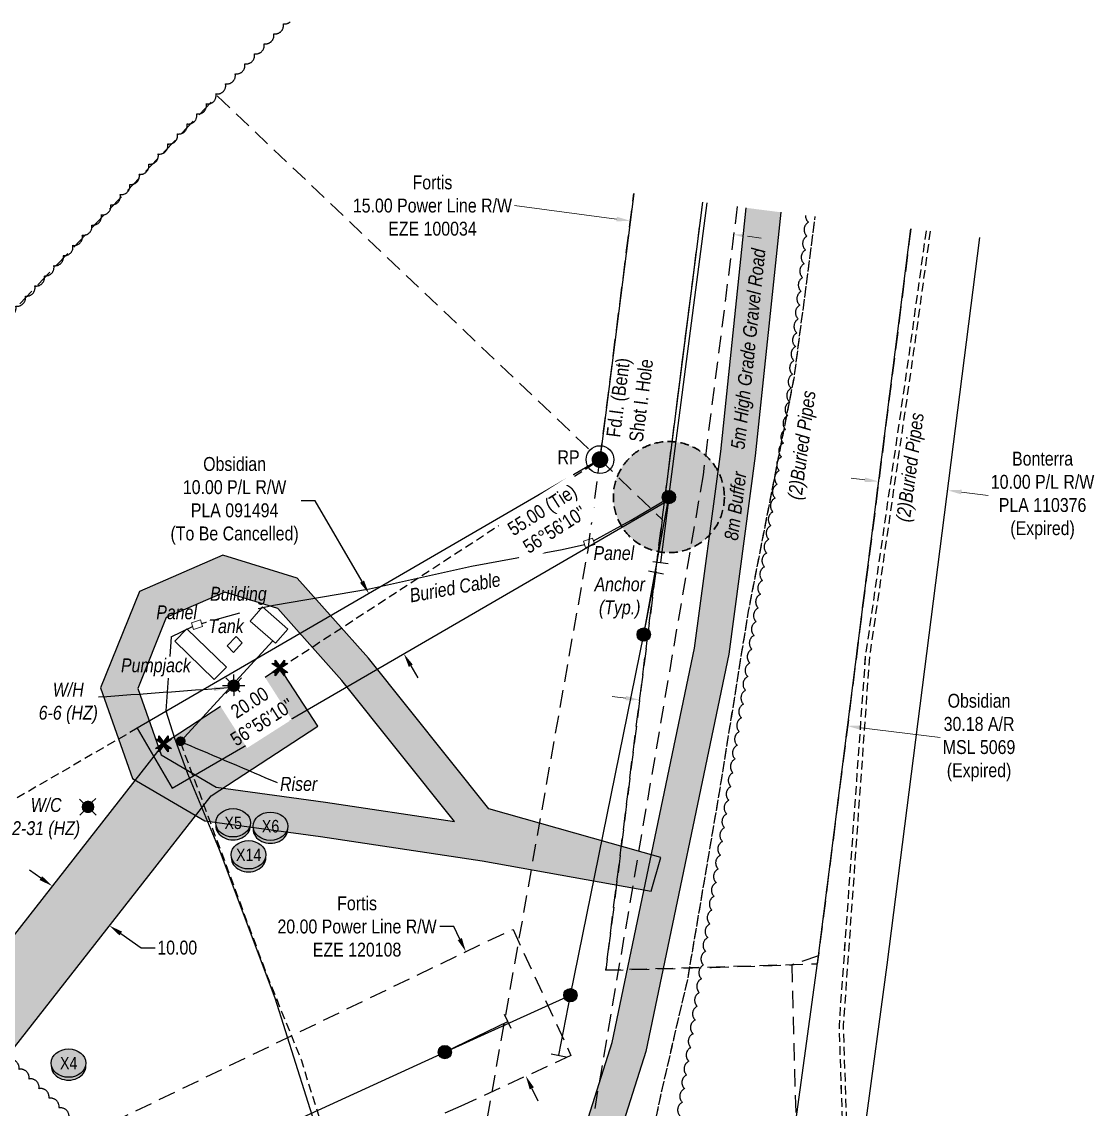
# Model space of a CAD drawing. Extents: x 623750 to 628258, y 5836052 to 5839376.
# Drawn here: x 627486 to 628258, y 5837744 to 5838527 of the extents above; entities that cross this region are included whole.
import ezdxf
from ezdxf.enums import TextEntityAlignment as Align

# ---------------------------------------------------------------- set-up
doc = ezdxf.new("R2010")
doc.units = 0
doc.header["$LTSCALE"] = 5
doc.header["$PDSIZE"] = 0.5
for name, pattern in [('0', [1, 1, 0]), ('DASHED4', [1.875, 1.25, -0.625]), ('foc-ACCESSROAD', [3.75, 2.5, -1.25]), ('foc-FLOWLINE', [3.75, 2.5, -1.25]), ('foc-TIELINE', [1.875, 1.25, -0.625]), ('foc-TRAV', [1.875, 1.25, -0.625]), ('POWERLINE5', [7.8, 2.4, -0.6, 0.6, -0.6, 0.6, -0.6, 2.4]), ('UG_PIPE', [1.875, 1.25, -0.625])]:
    doc.linetypes.add(name, pattern=pattern)
doc.layers.get('Defpoints').update_dxf_attribs({"color": 9})
for name, color, linetype in [('35', 37, 'Continuous'), ('AS-CABLE', 224, 'foc-CABLE'), ('AS-PIPE-AG', 44, 'Continuous'), ('AS-PIPE-UG', 44, 'UG_PIPE'), ('AS-POWER', 104, 'foc-POWER'), ('AS-POWER-EXISTING', 72, 'POWERLINE5'), ('AS-POWER-T', 104, 'Continuous'), ('AS-ROADS', 254, 'Continuous'), ('AS-SYMBOL', 7, 'Continuous'), ('C-AR', 13, 'foc-ACCESSROAD'), ('C-RW', 13, 'Continuous'), ('C-WS', 13, 'foc-ACCESSROAD'), ('C-WS-S', 13, 'Continuous'), ('F-EZE', 190, 'foc-FLOWLINE'), ('F-RW', 190, 'Continuous'), ('L-BD', 7, 'Continuous'), ('L-MON', 1, 'Continuous'), ('L-TIE', 7, 'foc-TIELINE'), ('L-TIE-T', 7, 'Continuous'), ('P-CROSSINGS', 250, 'Continuous'), ('P-PROPOSED', 10, 'Continuous'), ('P-PROPOSED-H', 21, 'Continuous'), ('P-TRAV', 4, 'foc-TRAV'), ('P-TXT', 4, 'Continuous'), ('T-BUSH', 110, '0')]:
    doc.layers.add(name, color=color, linetype=linetype)
for name, color, linetype, lineweight in [('C-AR-T', 13, 'Continuous', 9), ('F-EZE-T', 190, 'Continuous', 9), ('F-RW-T', 190, 'Continuous', 9), ('T-TEXT', 48, 'Continuous', 18)]:
    doc.layers.add(name, color=color, linetype=linetype, lineweight=lineweight)
doc.layers.add('P-BRUSHING', color=7, linetype='0', true_color=0x007000)
doc.layers.add('P-BRUSHING-H', color=7, linetype='0', true_color=0xdbffdb)
doc.styles.add('80', font='ARIALN.TTF', dxfattribs={"height": 10})
doc.styles.add('80CG', font='ARIALN.TTF', dxfattribs={"height": 10})
doc.styles.add('80L', font='ARIALN.TTF', dxfattribs={"height": 10})
doc.styles.add('Crossing', font='ARIALN.TTF', dxfattribs={"height": 10})
doc.styles.add('foc-LtypeFont', font='ARIALN.TTF', dxfattribs={"height": 7.35})
doc.linetypes.add('foc-CABLE', pattern='A,2,-1,["C",foc-LtypeFont,S=0.2,R=0,X=-0.625,Y=-0.75],-1.24,8', length=12.24)
doc.linetypes.add('foc-POWER', pattern='A,6,-1,["P",foc-LtypeFont,S=0.2,R=0,X=-0.625,Y=-0.75],-1.24,4', length=12.24)
doc.dimstyles.new('Compass 5 000', dxfattribs={"dimscale": 5, "dimtxt": 9, "dimasz": 2, "dimexe": 0.2, "dimexo": 0.0625, "dimgap": 0.5, "dimtad": 0, "dimtih": 1, "dimtoh": 1, "dimzin": 0, "dimdsep": 46, "dimtxsty": '80CG', "dimcen": 0.1, "dimse1": 1, "dimse2": 1, "dimclrd": 256, "dimclrt": 256, "dimaunit": 1, "dimadec": 4, "dimazin": 0, "dimtfac": 0.06, "dimtofl": 0, "dimtmove": 0, "dimatfit": 1, "dimfxl": 0.2, "dimtolj": 1, "dimtzin": 0, "dimlwd": -1, "dimarcsym": 0})

# ---------------------------------------------------------------- blocks, each defined once
blk = doc.blocks.new('POWERPOLE')
h = blk.add_hatch(color=255)
edge = h.paths.add_edge_path()
edge.add_arc((0, 0), 0.96, 0, 360)
at = {"linetype": 'Continuous'}
for p, q in [((0.68, -0.68), (-0.68, 0.68)), ((-0.68, -0.68), (0.68, 0.68))]:
    blk.add_line(p, q, dxfattribs=at)
blk.add_circle((0, 0), 0.96, dxfattribs=at)
blk = doc.blocks.new('RISER')
h = blk.add_hatch(color=255)
h.dxf.hatch_style = 1
edge = h.paths.add_edge_path()
edge.add_arc((0, 0), 0.7, 0, 360)
blk.add_hatch(color=48).paths.add_polyline_path([(0.58, -0.15), (-0.58, -0.15, 0.774597)])
at = {"color": 48}
blk.add_line((-0.58, -0.15), (0.58, -0.15), dxfattribs=at)
blk.add_circle((0, 0), 0.6, dxfattribs=at)
blk = doc.blocks.new('GAS')
h = blk.add_hatch(color=255)
h.dxf.hatch_style = 1
edge = h.paths.add_edge_path()
edge.add_arc((0, 0), 0.9, 0, 360)
for p, q in [((0, 0.81), (0, 1.62)), ((-0.81, 0), (-1.62, 0)), ((-0.57, 0.57), (-1.14, 1.14)), ((0.57, 0.57), (1.14, 1.14)), ((1.62, 0), (0.81, 0)), ((-0.57, -0.57), (-1.14, -1.14)), ((0, -0.81), (0, -1.62)), ((1.14, -1.14), (0.57, -0.57))]:
    blk.add_line(p, q)
blk.add_circle((0, 0), 0.8)
blk = doc.blocks.new('*U444')
at = {"color": 72}
blk.add_line((-1.09, 0.14), (1.09, -0.14), dxfattribs=at)
at = {"layer": 'AS-SYMBOL', "color": 72, "flags": 128}
blk.add_lwpolyline([(1.2, 9.4), (0, 0)], dxfattribs=at)
blk = doc.blocks.new('*U443')
at = {"color": 72}
blk.add_line((1.08, -0.21), (-1.08, 0.21), dxfattribs=at)
at = {"layer": 'AS-SYMBOL', "color": 72, "flags": 128}
blk.add_lwpolyline([(-1.75, -8.89), (0, 0)], dxfattribs=at)
blk = doc.blocks.new('*U442')
at = {"color": 72}
blk.add_line((-1.08, 0.21), (1.08, -0.21), dxfattribs=at)
at = {"layer": 'AS-SYMBOL', "color": 72, "flags": 128}
blk.add_lwpolyline([(1.7, 8.64), (0, 0)], dxfattribs=at)
blk = doc.blocks.new('*U441')
at = {"color": 72}
blk.add_line((0.48, -0.99), (-0.48, 0.99), dxfattribs=at)
at = {"layer": 'AS-SYMBOL', "color": 72, "flags": 128}
blk.add_lwpolyline([(-9.03, -4.37), (0, 0)], dxfattribs=at)
blk = doc.blocks.new('fdia')
at = {"color": 255, "const_width": 1}
blk.add_lwpolyline([(-0.5, 0, 1), (0.5, 0, 1)], format="xyb", close=True, dxfattribs=at)
blk = doc.blocks.new('Fdiaa')
blk.add_blockref('fdia', (0, 0))
blk = doc.blocks.new('fdib')
at = {"color": 1, "const_width": 1.6}
blk.add_lwpolyline([(-0.4, 0, 1), (0.4, 0, 1)], format="xyb", close=True, dxfattribs=at)
at = {"color": 1}
blk.add_circle((0, 0), 0.8, dxfattribs=at)
blk = doc.blocks.new('Fdibb')
blk.add_blockref('fdib', (0, 0))
blk = doc.blocks.new('fdicc')
for name in ['Fdibb', 'Fdiaa']:
    blk.add_blockref(name, (0, 0))
blk = doc.blocks.new('FDI')
blk.add_blockref('fdicc', (0, 0))
blk = doc.blocks.new('TEMP')
h = blk.add_hatch(color=255)
h.dxf.hatch_style = 1
h.paths.add_polyline_path([(0, 0.25), (-0.67, 1.15), (-0.67, 0.67), (-1.15, 0.67), (-0.25, 0), (-1.15, -0.67), (-0.67, -0.67), (-0.67, -1.15), (0, -0.25), (0.67, -1.15), (0.67, -0.67), (1.15, -0.67), (0.25, 0), (1.15, 0.67), (0.67, 0.67), (0.67, 1.15)])
h.paths.add_polyline_path([(0.57, 0.85), (0.57, 0.57), (0.85, 0.57), (0.08, 0), (0.85, -0.57), (0.57, -0.57), (0.57, -0.85), (0, -0.08), (-0.57, -0.85), (-0.57, -0.57), (-0.85, -0.57), (-0.08, 0), (-0.85, 0.57), (-0.57, 0.57), (-0.57, 0.85), (0, 0.08)], flags=16)
h = blk.add_hatch(color=1)
h.dxf.hatch_style = 1
h.paths.add_polyline_path([(0, 0.08), (-0.57, 0.85), (-0.57, 0.57), (-0.85, 0.57), (-0.08, 0), (-0.85, -0.57), (-0.57, -0.57), (-0.57, -0.85), (0, -0.08), (0.57, -0.85), (0.57, -0.57), (0.85, -0.57), (0.08, 0), (0.85, 0.57), (0.57, 0.57), (0.57, 0.85)])
at = {"color": 1}
for p, q in [((-0.08, 0), (0.08, 0)), ((0, 0.08), (0, -0.08))]:
    blk.add_line(p, q, dxfattribs=at)
at = {"color": 255, "flags": 128}
blk.add_lwpolyline([(-0.25, 0), (-1.15, 0.67), (-0.67, 0.67), (-0.67, 1.15), (0, 0.25), (0.67, 1.15), (0.67, 0.67), (1.15, 0.67), (0.25, 0), (1.15, -0.67), (0.67, -0.67), (0.67, -1.15), (0, -0.25), (-0.67, -1.15), (-0.67, -0.67), (-1.15, -0.67)], close=True, dxfattribs=at)
at = {"color": 1, "flags": 128}
blk.add_lwpolyline([(-0.08, 0), (-0.85, 0.57), (-0.57, 0.57), (-0.57, 0.85), (0, 0.08), (0.57, 0.85), (0.57, 0.57), (0.85, 0.57), (0.08, 0), (0.85, -0.57), (0.57, -0.57), (0.57, -0.85), (0, -0.08), (-0.57, -0.85), (-0.57, -0.57), (-0.85, -0.57)], close=True, dxfattribs=at)
blk = doc.blocks.new('*D507')
at = {"layer": 'C-RW', "transparency": 16777216}
for p, q in [((627696.78, 5838181.99), (627686.78, 5838181.99)), ((627730.56, 5838123.79), (627696.78, 5838181.99)), ((627765.68, 5838063.26), (627770.7, 5838054.61))]:
    blk.add_line(p, q, dxfattribs=at)
for points in [[(627732, 5838124.63), (627729.11, 5838122.96), (627735.57, 5838115.14)], [(627767.12, 5838064.1), (627764.24, 5838062.43), (627760.66, 5838071.91)]]:
    blk.add_solid(points, dxfattribs=at)
at = {"layer": 'Defpoints', "color": 0, "transparency": 16777216}
for p in [(627735.57, 5838115.14), (627740.72, 5838118.13), (627765.81, 5838074.9)]:
    blk.add_point(p, dxfattribs=at)
at = {"layer": 'C-RW', "transparency": 16777216, "insert": (627638.82, 5838181.99), "char_height": 10, "attachment_point": 5, "style": '80CG'}
blk.add_mtext('\\A1;Obsidian\\P10.00 P/L R/W\\PPLA 091494\\P(To Be Cancelled)', dxfattribs=at)
blk = doc.blocks.new('*D553')
at = {"layer": 'Defpoints', "color": 0, "transparency": 16777216}
for p in [(627504.73, 5837900.6), (627545.82, 5837872.14), (627548.67, 5837876.26)]:
    blk.add_point(p, dxfattribs=at)
at = {"layer": 'P-TXT', "transparency": 16777216}
for p, q in [((627499.37, 5837910.42), (627491.15, 5837916.11)), ((627556.89, 5837870.56), (627571.61, 5837860.37)), ((627571.61, 5837860.37), (627581.61, 5837860.37))]:
    blk.add_line(p, q, dxfattribs=at)
for points in [[(627500.32, 5837911.79), (627498.42, 5837909.05), (627507.59, 5837904.72)], [(627557.84, 5837871.93), (627555.94, 5837869.19), (627548.67, 5837876.26)]]:
    blk.add_solid(points, dxfattribs=at)
at = {"layer": 'P-TXT', "transparency": 16777216, "insert": (627597.55, 5837860.37), "char_height": 10, "attachment_point": 5, "style": '80CG'}
blk.add_mtext('\\A1;10.00', dxfattribs=at)
blk = doc.blocks.new('WC2')
at = {"layer": 'L-MON'}
h = blk.add_hatch(color=255, dxfattribs=at)
h.dxf.hatch_style = 1
edge = h.paths.add_edge_path()
edge.add_arc((0, 0), 0.9, 0, 360)
at = {"layer": 'L-MON', "color": 250, "flags": 128}
for points in [[(-0.62, 0.5), (-1.23, 1.12)], [(0.52, 0.61), (1.13, 1.21)], [(-1.18, -1.18), (-0.56, -0.57)], [(1.16, -1.18), (0.56, -0.57)]]:
    blk.add_lwpolyline(points, dxfattribs=at)
at = {"layer": 'L-MON', "color": 250}
for radius in [0.8, 0.373]:
    blk.add_circle((0, 0), radius, dxfattribs=at)
blk = doc.blocks.new('*D599')
at = {"layer": 'C-AR', "transparency": 16777216}
for p, q in [((627796.59, 5837875.56), (627786.59, 5837875.56)), ((627800.94, 5837866.56), (627796.59, 5837875.56)), ((627852.8, 5837759.1), (627857.14, 5837750.1))]:
    blk.add_line(p, q, dxfattribs=at)
for points in [[(627802.44, 5837867.28), (627799.43, 5837865.83), (627805.28, 5837857.55)], [(627854.3, 5837759.83), (627851.29, 5837758.38), (627848.45, 5837768.11)]]:
    blk.add_solid(points, dxfattribs=at)
at = {"layer": 'Defpoints', "color": 0, "transparency": 16777216}
for p in [(627805.28, 5837857.55), (627792.44, 5837851.36, 4923.8), (627835.61, 5837761.91, 4923.8)]:
    blk.add_point(p, dxfattribs=at)
at = {"layer": 'C-AR', "transparency": 16777216, "insert": (627727, 5837875.56), "char_height": 10, "attachment_point": 5, "style": '80CG'}
blk.add_mtext('\\A1;Fortis\\P20.00 Power Line R/W\\PEZE 120108', dxfattribs=at)
blk = doc.blocks.new('*D600')
at = {"layer": 'C-AR-T', "transparency": 16777216}
for p, q in [((627920.51, 5838039.91), (627910.58, 5838041.15)), ((628089.91, 5838018.7), (628146.85, 5838011.57))]:
    blk.add_line(p, q, dxfattribs=at)
for points in [[(627920.71, 5838041.56), (627920.3, 5838038.26), (627930.43, 5838038.67)], [(628090.11, 5838020.35), (628089.7, 5838017.05), (628079.98, 5838019.94)]]:
    blk.add_solid(points, dxfattribs=at)
at = {"layer": 'Defpoints', "color": 0, "transparency": 16777216}
for p in [(627931.34, 5838045.98), (627930.43, 5838038.67), (628080.9, 5838027.26)]:
    blk.add_point(p, dxfattribs=at)
at = {"layer": 'C-AR-T', "transparency": 16777216, "insert": (628174.78, 5838011.57), "char_height": 10, "attachment_point": 5, "style": '80CG'}
blk.add_mtext('\\A1;Obsidian\\P30.18 A/R\\PMSL 5069\\P(Expired)', dxfattribs=at)
blk = doc.blocks.new('*D601')
at = {"layer": 'Defpoints', "color": 0, "transparency": 16777216}
for p in [(628102.68, 5838197.11), (628152.28, 5838190.8), (628152.12, 5838189.53)]:
    blk.add_point(p, dxfattribs=at)
at = {"layer": 'F-RW-T', "transparency": 16777216}
for p, q in [((628092.6, 5838197.11), (628082.68, 5838198.37)), ((628162.04, 5838188.27), (628181.42, 5838185.8))]:
    blk.add_line(p, q, dxfattribs=at)
for points in [[(628092.81, 5838198.76), (628092.39, 5838195.45), (628102.52, 5838195.84)], [(628162.25, 5838189.92), (628161.83, 5838186.61), (628152.12, 5838189.53)]]:
    blk.add_solid(points, dxfattribs=at)
at = {"layer": 'F-RW-T', "transparency": 16777216, "insert": (628220.5, 5838185.8), "char_height": 10, "attachment_point": 5, "style": '80CG'}
blk.add_mtext('\\A1;Bonterra\\P10.00 P/L R/W\\PPLA 110376\\P(Expired)', dxfattribs=at)
blk = doc.blocks.new('xing2')
h = blk.add_hatch(color=50)
h.dxf.hatch_style = 1
edge = h.paths.add_edge_path()
edge.add_ellipse((0, 0), major_axis=(-12.5, 0), ratio=0.816297, start_angle=0, end_angle=360)
h = blk.add_hatch(color=250)
h.dxf.hatch_style = 1
edge = h.paths.add_edge_path()
edge.add_ellipse((0, -2.05), major_axis=(-12.5, 0), ratio=0.816297, start_angle=0, end_angle=180)
edge.add_line((12.5, -2.05), (12.5, 0))
edge.add_ellipse((0, 0), major_axis=(-12.5, 0), ratio=0.816297, start_angle=0, end_angle=180, ccw=False)
edge.add_line((-12.5, 0), (-12.5, -2.05))
at = {"color": 250}
blk.add_ellipse((0, 0), major_axis=(-12.5, 0), ratio=0.816297, dxfattribs=at)
blk.add_ellipse((0, -2.05), major_axis=(-12.5, 0), ratio=0.816297, start_param=0, end_param=3.141593, dxfattribs=at)
at = {"color": 250, "style": 'Crossing'}
blk.add_attdef('CROSSING', text='', height=9, dxfattribs=at).set_placement((0.09, 0.02), align=Align.MIDDLE_CENTER)
at = {"color": 250, "style": 'Crossing', "flags": 1}
for tag, p in [('OWNER', (0.09, -12.49)), ('DESCRIPTION', (0.09, -25.77)), ('LOCATION', (0.09, -39.3)), ('DWG_REF', (0.09, -52.84))]:
    blk.add_attdef(tag, text='', height=9, dxfattribs=at).set_placement(p, align=Align.MIDDLE_CENTER)
blk = doc.blocks.new('*U618')
at = {"layer": '35', "color": 3}
blk.add_circle((0, 0), 10, dxfattribs=at)
at = {"layer": '35', "color": 3, "style": '80'}
blk.add_attdef('RP_001', (-30.55, -3.31), '', height=10, dxfattribs=at)

msp = doc.modelspace()

# ---------------------------------------------------------------- hatches: boundary and pattern name
at = {"layer": 'AS-ROADS'}
h = msp.add_hatch(color=256, dxfattribs=at)
h.dxf.hatch_style = 1
h.paths.add_polyline_path([(628032.016, 5838389.645), (628007.21, 5838392.802), (627988.777, 5838217.408), (627970.01, 5838075.865), (627910.745, 5837792.069), (627851.447, 5837605.184), (627813.492, 5837412.174), (627751.293, 5837134.022), (627706.952, 5836965.372), (627731.13, 5836959.015), (627775.589, 5837128.114), (627837.96, 5837407.033), (627875.705, 5837598.972), (627934.957, 5837785.717), (627994.672, 5838071.661), (628013.605, 5838214.458)])
h = msp.add_hatch(color=256, dxfattribs=at)
h.dxf.hatch_style = 1
h.paths.add_polyline_path([(627669.843, 5838104.425), (627716.076, 5838052.642), (627797.066, 5837951.117), (627704.329, 5837965.036), (627625.666, 5837975.843), (627585.97, 5837999.104), (627569.078, 5838046.821), (627589.667, 5838097.883), (627631.798, 5838116.251)])
h.paths.add_polyline_path([(627945.598, 5837925.185), (627821.745, 5837960.271), (627735.186, 5838068.775), (627683.879, 5838126.242), (627630.334, 5838142.886), (627570.305, 5838116.714), (627542.354, 5838047.396), (627565.451, 5837982.152), (627617.326, 5837951.754), (627700.773, 5837940.29), (627817.026, 5837922.842), (627938.784, 5837901.132)])
at = {"layer": 'P-BRUSHING-H'}
h = msp.add_hatch(color=256, dxfattribs=at)
h.dxf.hatch_style = 1
edge = h.paths.add_edge_path()
edge.add_arc((627951.471, 5838184.648), 39.979, 0, 360)
at = {"layer": 'P-PROPOSED-H'}
h = msp.add_hatch(color=256, dxfattribs=at)
h.dxf.hatch_style = 1
h.paths.add_polyline_path([(627698.735, 5838019.765), (627671.466, 5838061.654), (627587.689, 5838007.116), (627387.171, 5837751.138), (626984.014, 5837737.043), (626986.634, 5837662.115), (627392.028, 5837676.289), (627621.916, 5837969.757)])

# ---------------------------------------------------------------- linework, layer by layer
at = {"layer": 'AS-CABLE', "flags": 128}
for points in [[(627897.212, 5838153.187), (627924.391, 5838168.053), (627949.526, 5838182.883)], [(627655.809, 5838104.499), (627666.851, 5838106.913), (627736.056, 5838118.563), (627809.306, 5838134.923), (627874.576, 5838146.863), (627890.801, 5838150.548)], [(627615.114, 5838093.781), (627642.587, 5838101.38)], [(627593.271, 5838083.988), (627608.614, 5838091.404)], [(627593.276, 5838083.998), (627592.234, 5838069.987)], [(627591.077, 5838054.43), (627589.321, 5838030.818), (627595.631, 5838011.233), (627604.891, 5837985.818), (627627.706, 5837930.938), (627667.866, 5837824.328), (627704.916, 5837706.713), (627731.141, 5837637.243), (627747.256, 5837599.623), (627754.816, 5837536.828), (627754.481, 5837520.858), (627771.469, 5837489.34)]]:
    msp.add_lwpolyline(points, dxfattribs=at)
at = {"layer": 'AS-PIPE-AG', "flags": 128}
msp.add_lwpolyline([(627599.956, 5838008.848), (627666.326, 5838081.293)], dxfattribs=at)
at = {"layer": 'AS-PIPE-UG', "flags": 128}
for points in [[(627784.996, 5837577.378), (627797.906, 5837577.288), (627838.556, 5837574.948), (627880.131, 5837593.053), (627887.986, 5837598.728), (627896.721, 5837606.573), (627900.961, 5837614.523), (627928.766, 5837674.258), (627946.856, 5837759.218), (627965.191, 5837838.278), (627988.076, 5837973.163), (628008.791, 5838102.463), (628041.656, 5838270.078), (628056.834, 5838386.486)], [(627900.956, 5837614.513), (627928.761, 5837674.248), (627946.851, 5837759.208), (627965.186, 5837838.268), (627988.071, 5837973.153), (628008.786, 5838102.453), (628041.651, 5838270.068), (628056.831, 5838386.486)], [(627900.961, 5837614.523), (627928.766, 5837674.258), (627946.856, 5837759.218), (627965.186, 5837838.278), (627988.076, 5837973.163), (628008.791, 5838102.463), (628041.656, 5838270.078), (628056.834, 5838386.486)], [(628136.597, 5838376.333), (628124.696, 5838290.218), (628092.866, 5838070.038), (628073.956, 5837804.303), (628080.366, 5837611.853), (628083.786, 5837519.838), (628088.511, 5837449.628), (628090.841, 5837367.078), (628091.746, 5837300.423), (628088.201, 5837247.118), (628076.696, 5837234.418), (628047.556, 5837211.768), (628009.101, 5837179.293), (627951.856, 5837135.008), (627892.791, 5837094.613), (627837.151, 5837053.143)], [(628136.6, 5838376.332), (628124.701, 5838290.228), (628092.871, 5838070.048), (628073.961, 5837804.313), (628080.371, 5837611.863), (628083.791, 5837519.848), (628088.516, 5837449.638), (628090.846, 5837367.088), (628091.751, 5837300.433), (628088.206, 5837247.128), (628076.701, 5837234.433), (628047.561, 5837211.778), (628009.106, 5837179.303), (627951.861, 5837135.018), (627892.796, 5837094.623), (627837.156, 5837053.153)], [(627599.831, 5838008.043), (627619.591, 5837955.233), (627631.016, 5837924.308), (627661.331, 5837842.493), (627686.641, 5837779.868), (627701.026, 5837733.998), (627722.556, 5837675.598), (627733.711, 5837641.863), (627750.951, 5837596.253), (627756.686, 5837583.448)]]:
    msp.add_lwpolyline(points, dxfattribs=at)
msp.add_lwpolyline([(628139.572, 5838375.921), (628127.673, 5838289.818, -0.0015605), (628127.67, 5838289.799), (628095.856, 5838069.727), (628076.965, 5837804.257), (628083.369, 5837611.969), (628086.787, 5837520.005), (628091.509, 5837449.84, -0.009745), (628091.515, 5837449.723), (628093.845, 5837367.173, -0.0036603), (628093.846, 5837367.129), (628094.751, 5837300.474, -0.0199984), (628094.744, 5837300.234), (628091.199, 5837246.929, -0.1690477), (628090.429, 5837245.114), (628078.924, 5837232.419, -0.04345), (628078.542, 5837232.065), (628049.45, 5837209.447), (628011.042, 5837177.011, -0.0107131), (628010.942, 5837176.93), (627953.697, 5837132.645, -0.0146495), (627953.555, 5837132.542), (627894.54, 5837092.181), (627838.949, 5837050.748)], format="xyb", dxfattribs=at)
at = {"layer": 'AS-POWER'}
for p, q in [((627951.466, 5838184.638), (627978.953, 5838396.399)), ((627933.356, 5838085.743), (627951.466, 5838184.638)), ((627880.536, 5837826.148), (627933.356, 5838085.743)), ((627790.176, 5837785.183), (627880.536, 5837826.148)), ((627493.896, 5837649.758), (627790.176, 5837785.183))]:
    msp.add_line(p, q, dxfattribs=at)
at = {"layer": 'AS-ROADS', "flags": 128}
msp.add_lwpolyline([(628032.016, 5838389.645), (628013.605, 5838214.458), (627994.672, 5838071.661), (627934.957, 5837785.717), (627875.705, 5837598.972), (627837.96, 5837407.033), (627775.589, 5837128.114), (627731.13, 5836959.015), (627706.952, 5836965.372), (627751.293, 5837134.022), (627813.492, 5837412.174), (627851.447, 5837605.184), (627910.745, 5837792.069), (627970.01, 5838075.865), (627988.777, 5838217.408), (628007.21, 5838392.802)], dxfattribs=at)
for points in [[(627945.598, 5837925.185), (627821.745, 5837960.271), (627735.186, 5838068.775), (627683.879, 5838126.242), (627630.334, 5838142.886), (627570.305, 5838116.714), (627542.354, 5838047.396), (627565.451, 5837982.152), (627617.326, 5837951.754), (627700.773, 5837940.29), (627817.026, 5837922.842), (627938.784, 5837901.132)], [(627797.066, 5837951.117), (627716.076, 5838052.642), (627669.843, 5838104.425), (627631.798, 5838116.251), (627589.667, 5838097.883), (627569.078, 5838046.821), (627585.97, 5837999.104), (627625.666, 5837975.843), (627704.329, 5837965.036)]]:
    msp.add_lwpolyline(points, close=True, dxfattribs=at)
at = {"layer": 'C-AR', "flags": 128}
msp.add_lwpolyline([(628125.539, 5838377.74), (628096.394, 5838149.59), (628058.261, 5837848.502), (627906.071, 5837844.108), (627946.686, 5838168.523), (627975.847, 5838396.794)], dxfattribs=at)
at = {"layer": 'C-WS'}
for p, q in [((627213.126, 5838038.303), (627626.341, 5838473.398)), ((627946.686, 5838168.523), (627906.071, 5837844.108)), ((627906.071, 5837844.108), (627982.156, 5837846.198)), ((627982.156, 5837846.198), (628039.996, 5837847.993)), ((628039.996, 5837847.993), (628055.821, 5837239.663))]:
    msp.add_line(p, q, dxfattribs=at)
at = {"layer": 'C-WS', "elevation": 4923.8}
msp.add_lwpolyline([(628125.674, 5838377.723), (628059.071, 5837854.486), (628039.996, 5837847.993), (628055.821, 5837239.663), (627446.711, 5837223.678), (627439.828, 5837498.098), (627439.828, 5837498.098), (627436.081, 5837632.918), (627436.909, 5837649.04), (627435.813, 5837688.507), (627430.846, 5837831.713), (627213.126, 5838038.303), (627626.341, 5838473.398), (627901.846, 5838211.623), (627901.846, 5838211.623), (627946.686, 5838168.523), (627948.301, 5838180.792), (627975.847, 5838396.794)], dxfattribs=at)
at = {"layer": 'F-EZE', "elevation": 4923.8}
for points in [[(628000.67, 5838393.674), (627976.046, 5838200.56), (627891.646, 5837707.101), (627817.624, 5837719.451), (627893.285, 5838146.395), (627901.851, 5838211.633), (627926.273, 5838403.153)], [(626986.416, 5837662.081), (627432.648, 5837677.709), (627821.467, 5837865.362), (627839.324, 5837873.554), (627880.98, 5837782.722), (627801.603, 5837746.315), (627438.743, 5837582.965), (626989.876, 5837566.148)], [(626986.416, 5837662.081), (627432.648, 5837677.709), (627821.467, 5837865.362), (627839.324, 5837873.554), (627880.98, 5837782.722), (627801.603, 5837746.315), (627438.743, 5837582.965), (626989.876, 5837566.148)]]:
    msp.add_lwpolyline(points, dxfattribs=at)
at = {"layer": 'F-EZE-T'}
for p, q in [((627913.882, 5838384.758, 4923.8), (627840.4, 5838394.411, 4923.8)), ((628008.038, 5838372.397, 4923.8), (628017.953, 5838371.094, 4923.8))]:
    msp.add_line(p, q, dxfattribs=at)
for points in [[(627914.099, 5838386.41, 4923.8), (627913.665, 5838383.106, 4923.8), (627923.797, 5838383.455, 4923.8)], [(628008.255, 5838374.049, 4923.8), (628007.821, 5838370.744, 4923.8), (627998.123, 5838373.699, 4923.8)]]:
    msp.add_solid(points, dxfattribs=at)
at = {"layer": 'F-RW', "flags": 128}
msp.add_lwpolyline([(627926.273, 5838403.153), (627901.851, 5838211.633), (627568.777, 5838018.358), (627593.862, 5837975.126), (627948.301, 5838180.792), (627975.846, 5838396.795)], dxfattribs=at)
at = {"layer": 'F-RW'}
for points in [[(627748.446, 5836958.991), (627760.525, 5837003.282), (628055.821, 5837239.663), (628042.93, 5837735.193), (628059.071, 5837854.486), (628125.674, 5838377.723)], [(627796.685, 5836945.836), (627804.48, 5836974.421), (628106.45, 5837216.144), (628093.018, 5837732.474), (628108.646, 5837847.978), (628175.274, 5838371.409)]]:
    msp.add_lwpolyline(points, dxfattribs=at)
at = {"layer": 'L-TIE', "flags": 128}
msp.add_lwpolyline([(627671.466, 5838061.654), (627901.851, 5838211.633)], dxfattribs=at)
at = {"layer": 'P-BRUSHING', "linetype": 'DASHED4', "lineweight": 30}
msp.add_circle((627951.471, 5838184.648), 39.979, dxfattribs=at)
at = {"layer": 'P-PROPOSED', "flags": 128}
msp.add_lwpolyline([(626986.634, 5837662.115), (627392.028, 5837676.289), (627621.916, 5837969.757), (627698.735, 5838019.765), (627671.466, 5838061.654), (627587.689, 5838007.116), (627387.171, 5837751.138), (626984.014, 5837737.043)], dxfattribs=at)
at = {"layer": 'P-TRAV', "elevation": 4923.8, "flags": 128}
msp.add_lwpolyline([(627568.777, 5838018.358), (627361.266, 5837897.948)], dxfattribs=at)
at = {"layer": 'T-BUSH', "flags": 128}
for points in [[(627169.03, 5837678.481, 0.5205671), (627179.021, 5837678.914, 0.5205671), (627189.011, 5837679.347, 0.5205671), (627199.002, 5837679.779, 0.5205671), (627208.993, 5837680.212, 0.5205671), (627218.983, 5837680.645, 0.5205671), (627228.974, 5837681.077, 0.5205671), (627238.964, 5837681.51, 0.5205671), (627248.955, 5837681.943, 0.5205671), (627258.946, 5837682.375, 0.5205671), (627268.936, 5837682.808, 0.5205671), (627278.927, 5837683.241, 0.5205671), (627288.918, 5837683.673, 0.5205671), (627298.908, 5837684.106, 0.5205671), (627308.899, 5837684.539, 0.5205671), (627318.89, 5837684.971, 0.5205671), (627328.88, 5837685.404, 0.5205671), (627338.871, 5837685.837, 0.5205671), (627348.861, 5837686.269, 0.5205671), (627358.852, 5837686.702, 0.5205671), (627368.847, 5837687.005, 0.5205671), (627378.845, 5837687.184, 0.5205671), (627388.843, 5837687.364, 0.5205671), (627398.842, 5837687.544, 0.5205671), (627408.84, 5837687.723, 0.5205671), (627418.839, 5837687.903, 0.5205671), (627428.837, 5837688.083, 0.5205671), (627438.835, 5837688.262, 0.5205671), (627448.834, 5837688.442, 0.5205671), (627458.832, 5837688.622, 0.5205671), (627468.831, 5837688.802, 0.5205671), (627478.829, 5837688.981, 0.5205671), (627488.827, 5837689.161, 0.5205671), (627496.988, 5837694.937, 0.5205671), (627505.148, 5837700.719, 0.5205671), (627513.307, 5837706.5, 0.5205671), (627521.466, 5837712.282, 0.5205671), (627529.625, 5837718.063, 0.5205671), (627533.951, 5837724.137, 0.5205671), (627526.763, 5837731.09, 0.5205671), (627519.575, 5837738.042, 0.5205671), (627512.387, 5837744.994, 0.5205671), (627505.199, 5837751.947, 0.5205671), (627498.011, 5837758.899, 0.5205671), (627490.823, 5837765.851, 0.5205671), (627483.635, 5837772.803, 0.5205671), (627476.448, 5837779.756, 0.5205671), (627469.26, 5837786.708, 0.5205671), (627462.072, 5837793.66, 0.5205671), (627454.884, 5837800.613, 0.5205671), (627447.696, 5837807.565, 0.5205671), (627440.508, 5837814.517, 0.5205671), (627433.32, 5837821.469, 0.5205671), (627426.132, 5837828.422, 0.5205671), (627418.944, 5837835.374, 0.5205671), (627411.757, 5837842.326, 0.5205671), (627404.569, 5837849.278, 0.5205671), (627397.381, 5837856.231, 0.5205671), (627390.193, 5837863.183, 0.5205671), (627383.005, 5837870.135, 0.5205671), (627375.817, 5837877.088, 0.5205671), (627368.629, 5837884.04, 0.5205671), (627361.441, 5837890.992, 0.5205671), (627354.253, 5837897.944, 0.5205671), (627347.066, 5837904.897, 0.5205671), (627339.878, 5837911.849, 0.5205671), (627332.69, 5837918.801, 0.5205671), (627325.502, 5837925.754, 0.5205671), (627318.314, 5837932.706, 0.5205671), (627311.126, 5837939.658, 0.5205671), (627303.938, 5837946.61, 0.5205671), (627296.75, 5837953.563, 0.5205671), (627289.562, 5837960.515, 0.5205671), (627282.375, 5837967.467, 0.5205671), (627275.187, 5837974.42, 0.5205671), (627267.999, 5837981.372, 0.5205671), (627260.811, 5837988.324, 0.5205671), (627253.623, 5837995.276, 0.5205671), (627246.435, 5838002.229, 0.5205671), (627239.247, 5838009.181, 0.5205671), (627232.059, 5838016.133, 0.5205671), (627224.871, 5838023.086, 0.5205671), (627217.684, 5838030.038, 0.5205671), (627215.068, 5838037.105, 0.5205671), (627221.897, 5838044.411, 0.5205671), (627228.725, 5838051.716, 0.5205671), (627235.554, 5838059.022, 0.5205671), (627242.383, 5838066.327, 0.5205671), (627249.211, 5838073.633, 0.5205671), (627256.04, 5838080.938, 0.5205671), (627262.869, 5838088.243, 0.5205671), (627269.697, 5838095.549, 0.5205671), (627276.526, 5838102.854, 0.5205671), (627283.354, 5838110.16, 0.5205671), (627290.183, 5838117.465, 0.5205671), (627297.012, 5838124.771, 0.5205671), (627303.84, 5838132.076, 0.5205671), (627310.669, 5838139.382, 0.5205671), (627317.498, 5838146.687, 0.5205671), (627324.326, 5838153.992, 0.5205671), (627331.155, 5838161.298, 0.5205671), (627337.984, 5838168.603, 0.5205671), (627344.812, 5838175.909, 0.5205671), (627351.641, 5838183.214, 0.5205671), (627358.47, 5838190.52, 0.5205671), (627365.298, 5838197.825, 0.5205671), (627372.127, 5838205.13, 0.5205671), (627378.956, 5838212.436, 0.5205671), (627385.784, 5838219.741, 0.5205671), (627392.613, 5838227.047, 0.5205671), (627399.442, 5838234.352, 0.5205671), (627406.27, 5838241.658, 0.5205671), (627413.099, 5838248.963, 0.5205671), (627419.928, 5838256.269, 0.5205671), (627426.756, 5838263.574, 0.5205671), (627433.585, 5838270.879, 0.5205671), (627440.414, 5838278.185, 0.5205671), (627447.242, 5838285.49, 0.5205671), (627454.071, 5838292.796, 0.5205671), (627460.9, 5838300.101, 0.5205671), (627467.728, 5838307.407, 0.5205671), (627474.557, 5838314.712, 0.5205671), (627481.386, 5838322.018, 0.5205671), (627488.214, 5838329.323, 0.5205671), (627495.043, 5838336.628, 0.5205671), (627501.871, 5838343.934, 0.5205671), (627508.7, 5838351.239, 0.5205671), (627515.529, 5838358.545, 0.5205671), (627522.357, 5838365.85, 0.5205671), (627529.186, 5838373.156, 0.5205671), (627536.015, 5838380.461, 0.5205671), (627542.843, 5838387.766, 0.5205671), (627549.672, 5838395.072, 0.5205671), (627556.501, 5838402.377, 0.5205671), (627563.329, 5838409.683, 0.5205671), (627570.158, 5838416.988, 0.5205671), (627576.987, 5838424.294, 0.5205671), (627583.815, 5838431.599, 0.5205671), (627590.731, 5838438.822, 0.5205671), (627597.665, 5838446.027, 0.5205671), (627604.6, 5838453.233, 0.5205671), (627611.534, 5838460.438, 0.5205671), (627618.468, 5838467.643, 0.5205671), (627625.403, 5838474.848, 0.5205671), (627632.337, 5838482.053, 0.5205671), (627639.271, 5838489.259, 0.5205671), (627646.206, 5838496.464, 0.5205671), (627653.14, 5838503.669, 0.5205671), (627660.074, 5838510.874, 0.5205671), (627667.009, 5838518.079, 0.5205671), (627673.943, 5838525.285, 0.2241715), (627678.943, 5838526.753, 0.2241715)], [(628049.852, 5838387.374, 0.2322805), (628051.944, 5838382.417, 0.5205671), (628050.904, 5838372.471, 0.5205671), (628049.864, 5838362.525, 0.5205671), (628048.825, 5838352.579, 0.5205671), (628047.785, 5838342.634, 0.5205671), (628046.745, 5838332.688, 0.5205671), (628045.705, 5838322.742, 0.5205671), (628044.666, 5838312.796, 0.5205671), (628043.626, 5838302.85, 0.5205671), (628042.586, 5838292.905, 0.5205671), (628041.546, 5838282.959, 0.5205671), (628040.507, 5838273.013, 0.5205671), (628039.467, 5838263.067, 0.5205671), (628038.427, 5838253.121, 0.5205671), (628037.031, 5838243.221, 0.5205671), (628035.516, 5838233.337, 0.5205671), (628034.001, 5838223.452, 0.5205671), (628032.486, 5838213.568, 0.5205671), (628030.971, 5838203.683, 0.5205671), (628029.456, 5838193.799, 0.5205671), (628027.941, 5838183.914, 0.5205671), (628026.426, 5838174.03, 0.5205671), (628024.911, 5838164.145, 0.5205671), (628023.395, 5838154.26, 0.5205671), (628021.88, 5838144.376, 0.5205671), (628020.365, 5838134.491, 0.5205671), (628018.85, 5838124.607, 0.5205671), (628017.335, 5838114.722, 0.5205671), (628015.82, 5838104.838, 0.5205671), (628014.305, 5838094.953, 0.5205671), (628012.79, 5838085.068, 0.5205671), (628011.275, 5838075.184, 0.5205671), (628009.76, 5838065.299, 0.5205671), (628008.245, 5838055.415, 0.5205671), (628006.73, 5838045.53, 0.5205671), (628005.215, 5838035.646, 0.5205671), (628003.7, 5838025.761, 0.5205671), (628002.185, 5838015.876, 0.5205671), (628000.67, 5838005.992, 0.5205671), (627999.155, 5837996.107, 0.5205671), (627997.64, 5837986.223, 0.5205671), (627996.125, 5837976.338, 0.5205671), (627994.609, 5837966.454, 0.5205671), (627993.094, 5837956.569, 0.5205671), (627991.579, 5837946.685, 0.5205671), (627990.064, 5837936.8, 0.5205671), (627988.549, 5837926.915, 0.5205671), (627987.034, 5837917.031, 0.5205671), (627985.519, 5837907.146, 0.5205671), (627984.004, 5837897.262, 0.5205671), (627982.489, 5837887.377, 0.5205671), (627980.974, 5837877.493, 0.5205671), (627979.459, 5837867.608, 0.5205671), (627977.944, 5837857.723, 0.5205671), (627976.429, 5837847.839, 0.5205671), (627974.914, 5837837.954, 0.5205671), (627973.399, 5837828.07, 0.5205671), (627971.884, 5837818.185, 0.5205671), (627970.369, 5837808.301, 0.5205671), (627968.854, 5837798.416, 0.5205671), (627967.329, 5837788.533, 0.5205671), (627965.792, 5837778.652, 0.5205671), (627964.256, 5837768.77, 0.5205671), (627962.719, 5837758.889, 0.5205671), (627961.183, 5837749.008, 0.5205671), (627959.646, 5837739.127, 0.5205671), (627958.11, 5837729.245, 0.5205671), (627956.573, 5837719.364, 0.5205671), (627955.037, 5837709.483, 0.5205671), (627953.5, 5837699.602, 0.5205671), (627951.964, 5837689.72, 0.5205671), (627950.427, 5837679.839, 0.5205671), (627948.891, 5837669.958, 0.5205671), (627947.354, 5837660.077, 0.5205671), (627945.818, 5837650.195, 0.5205671), (627944.281, 5837640.314, 0.5205671), (627942.745, 5837630.433, 0.5205671), (627941.208, 5837620.552, 0.5205671), (627939.672, 5837610.67, 0.5205671), (627938.135, 5837600.789, 0.5205671), (627936.599, 5837590.908, 0.5205671), (627935.062, 5837581.027, 0.5205671), (627938.907, 5837572.84, 0.5205671), (627945.827, 5837565.621, 0.5205671), (627952.748, 5837558.403, 0.5205671), (627959.668, 5837551.184, 0.5205671), (627967.022, 5837544.698, 0.5205671), (627976.681, 5837542.107, 0.5205671), (627986.339, 5837539.516, 0.5205671), (627995.998, 5837536.925, 0.5205671), (628005.656, 5837534.334, 0.5205671), (628015.315, 5837531.743, 0.5205671), (628024.973, 5837529.152, 0.5205671), (628034.632, 5837526.561, 0.5205671), (628043.618, 5837524.151)]]:
    msp.add_lwpolyline(points, format="xyb", dxfattribs=at)
at = {"layer": 'T-TEXT', "flags": 128}
for points in [[(627891.561, 5838148.277), (627898.121, 5838150.472), (627896.535, 5838155.211), (627889.975, 5838153.016)], [(627668.326, 5838079.608), (627677.271, 5838089.543), (627659.031, 5838105.603), (627649.926, 5838095.288)], [(627632.906, 5838062.343), (627624.221, 5838053.303), (627595.766, 5838080.908), (627604.376, 5838089.818)], [(627639.926, 5838084.233), (627633.516, 5838077.618), (627638.111, 5838072.858), (627644.346, 5838079.833)]]:
    msp.add_lwpolyline(points, close=True, dxfattribs=at)

# ---------------------------------------------------------------- block references
at = {"layer": 'AS-POWER-EXISTING', "xscale": 4.998225049999985, "yscale": 4.998225049999985, "zscale": 4.998225049999985}
for p in [(627951.466, 5838184.638), (627933.356, 5838085.743), (627880.536, 5837826.148), (627790.176, 5837785.183)]:
    msp.add_blockref('POWERPOLE', p, dxfattribs=at)
at = {"layer": 'AS-POWER-EXISTING', "color": 6, "xscale": 4.998225049999985, "yscale": 4.998225049999985, "zscale": 4.998225049999985}
for p in [(627951.471, 5838184.648), (627933.361, 5838085.753), (627880.541, 5837826.158), (627790.181, 5837785.193)]:
    msp.add_blockref('POWERPOLE', p, dxfattribs=at)
at = {"layer": 'AS-POWER-EXISTING', "color": 1, "xscale": 4.998225049999985, "yscale": 4.998225049999985, "zscale": 4.998225049999985}
for p in [(627951.471, 5838184.648), (627933.361, 5838085.753), (627880.541, 5837826.158), (627790.181, 5837785.193)]:
    msp.add_blockref('POWERPOLE', p, dxfattribs=at)
at = {"layer": 'AS-SYMBOL', "color": 1, "xscale": 4.998225049999985, "yscale": 4.998225049999985, "zscale": 4.998225049999985}
for name, p in [('*U444', (627945.491, 5838137.648)), ('*U443', (627942.111, 5838130.203)), ('GAS', (627638.216, 5838048.903)), ('RISER', (627599.916, 5838008.943)), ('*U442', (627872.026, 5837782.973)), ('*U441', (627835.471, 5837807.228))]:
    msp.add_blockref(name, p, dxfattribs=at)
at = {"layer": 'AS-SYMBOL', "xscale": 4.998225049999985, "yscale": 4.998225049999985, "zscale": 4.998225049999985}
for name, p in [('GAS', (627638.211, 5838048.893)), ('RISER', (627599.911, 5838008.933))]:
    msp.add_blockref(name, p, dxfattribs=at)
at = {"layer": 'AS-SYMBOL', "color": 6, "xscale": 4.998225049999985, "yscale": 4.998225049999985, "zscale": 4.998225049999985}
for name, p in [('GAS', (627638.216, 5838048.903)), ('RISER', (627599.916, 5838008.943))]:
    msp.add_blockref(name, p, dxfattribs=at)
at = {"layer": 'C-WS-S', "xscale": 4.999999999999996, "yscale": 4.999999999999996, "zscale": 4.999999999999996}
msp.add_blockref('WC2', (627533.296, 5837961.683), dxfattribs=at)
at = {"layer": 'L-MON', "xscale": 4.999999999999994, "yscale": 4.999999999999994, "zscale": 4.999999999999994}
for name, p in [('FDI', (627901.851, 5838211.633)), ('TEMP', (627587.689, 5838007.116))]:
    msp.add_blockref(name, p, dxfattribs=at)
at = {"layer": 'L-MON', "color": 1, "xscale": 4.999999999999994, "yscale": 4.999999999999994, "zscale": 4.999999999999994}
msp.add_blockref('FDI', (627901.851, 5838211.633), dxfattribs=at)
at = {"layer": 'P-CROSSINGS', "color": 2, "xscale": 0.99964501, "yscale": 0.99964501, "zscale": 0.99964501}
for p, values in [((627637.723, 5837950.247), {'CROSSING': 'X5'}), ((627664.618, 5837947.776), {'CROSSING': 'X6'}), ((627648.886, 5837927.216), {'CROSSING': 'X14'}), ((627519.322, 5837777.289), {'CROSSING': 'X4'})]:
    msp.add_blockref('xing2', p, dxfattribs=at).add_auto_attribs(values)

# ---------------------------------------------------------------- texts
at = {"layer": 'AS-CABLE', "insert": (627796.595, 5838124.547), "char_height": 9.99645, "width": 66.01107, "attachment_point": 2, "rotation": 10.366633, "style": '80L'}
msp.add_mtext('{\\fArial Narrow|b0|i1|c0|p34;Buried Cable}', dxfattribs=at)
at = {"layer": 'AS-PIPE-UG', "char_height": 9.99645, "width": 78.99419, "attachment_point": 2, "rotation": 82.571188, "style": '80L'}
for insert in [(628042.116, 5838222.7), (628120.065, 5838206.774)]:
    msp.add_mtext('{\\fArial Narrow|b0|i1|c0|p34;(2)Buried Pipes}', dxfattribs=dict(at, insert=insert))
at = {"layer": 'AS-POWER', "insert": (627916.098, 5838126.932), "char_height": 9.99645, "width": 37.37868, "attachment_point": 2, "style": '80L'}
msp.add_mtext('{\\fArial Narrow|b0|i1|c0|p34;Anchor\\P(Typ.)}', dxfattribs=at)
at = {"layer": 'AS-POWER-T', "insert": (627991.202, 5838154.296), "char_height": 9.99712, "attachment_point": 1, "rotation": 82.706982, "style": '80L'}
msp.add_mtext_dynamic_manual_height_columns('{\\fArial Narrow|b0|i1|c0|p34;8m Buffer}', width=62.10554, gutter_width=50.018, heights=[0], dxfattribs=at)
at = {"layer": 'F-EZE-T', "insert": (627781.259, 5838394.411, 4923.8), "char_height": 10, "attachment_point": 5, "style": '80CG'}
msp.add_mtext('\\A1;Fortis\\P15.00 Power Line R/W\\PEZE 100034', dxfattribs=at)
at = {"layer": 'L-BD', "char_height": 9.9929, "attachment_point": 2, "style": '80L'}
for s, insert, width in [('{\\fArial Narrow|b0|i1|c0|p34;W/H \\P6-6 (HZ)}', (627519.1, 5838051.115), 42.21871), ('{\\fArial Narrow|b0|i1|c0|p34;W/C \\P2-31 (HZ)}', (627503.154, 5837968.041), 48.40804)]:
    msp.add_mtext(s, dxfattribs=dict(at, insert=insert, width=width))
at = {"layer": 'T-TEXT', "insert": (628003.557, 5838291.832), "char_height": 9.99645, "width": 145.78493, "attachment_point": 2, "rotation": 84.000644, "style": '80L'}
msp.add_mtext('{\\fArial Narrow|b0|i1|c0|p34;5m High Grade Gravel Road}', dxfattribs=at)
at = {"layer": 'T-TEXT', "char_height": 9.99645, "attachment_point": 2, "style": '80L'}
for s, insert, width in [('{\\fArial Narrow|b0|i1|c0|p34;Panel}', (627911.853, 5838149.361), 46.93995), ('{\\fArial Narrow|b0|i1|c0|p34;Building}', (627641.582, 5838120.084), 27.81182), ('{\\fArial Narrow|b0|i1|c0|p34;Panel}', (627597.096, 5838106.735), 46.93995), ('{\\fArial Narrow|b0|i1|c0|p34;Pumpjack}', (627582.191, 5838068.604), 27.81182), ('{\\fArial Narrow|b0|i1|c0|p34;Riser}', (627684.923, 5837983.241), 27.81182)]:
    msp.add_mtext(s, dxfattribs=dict(at, insert=insert, width=width))

# ---------------------------------------------------------------- dimensions: what is measured, and where the dimension line sits
at = {"layer": 'C-AR'}
dim = msp.add_linear_dim(base=(627805.282, 5837857.551), p1=(627835.612, 5837761.913, 4923.8), p2=(627792.445, 5837851.356, 4923.8), angle=115.763005, text='Fortis\\P20.00 Power Line R/W\\PEZE 120108', dimstyle='Compass 5 000', dxfattribs=at)
dim.commit()
dim.dimension.update_dxf_attribs({"geometry": '*D599', "text_midpoint": (627726.995, 5837875.563), "dimtype": 161})
at = {"layer": 'C-AR-T'}
dim = msp.add_linear_dim(base=(627930.429, 5838038.667), p1=(628080.9, 5838027.256), p2=(627931.344, 5838045.98), angle=172.864007, text='Obsidian\\P30.18 A/R\\PMSL 5069\\P(Expired)', dimstyle='Compass 5 000', dxfattribs=at)
dim.commit()
dim.dimension.update_dxf_attribs({"geometry": '*D600', "text_midpoint": (628174.779, 5838011.572), "dimtype": 161})
at = {"layer": 'C-RW', "color": 2}
dim = msp.add_linear_dim(base=(627735.574, 5838115.143), p1=(627765.81, 5838074.9), p2=(627740.724, 5838118.131), angle=120.124724, text='Obsidian\\P10.00 P/L R/W\\PPLA 091494\\P(To Be Cancelled)', dimstyle='Compass 5 000', dxfattribs=at)
dim.commit()
dim.dimension.update_dxf_attribs({"geometry": '*D507', "text_midpoint": (627638.817, 5838181.992), "dimtype": 161})
at = {"layer": 'F-RW-T'}
dim = msp.add_linear_dim(base=(628152.122, 5838189.529), p1=(628102.684, 5838197.109), p2=(628152.284, 5838190.796), angle=352.745785, text='Bonterra\\P10.00 P/L R/W\\PPLA 110376\\P(Expired)', dimstyle='Compass 5 000', dxfattribs=at)
dim.commit()
dim.dimension.update_dxf_attribs({"geometry": '*D601', "text_midpoint": (628220.503, 5838185.8), "dimtype": 161})
at = {"layer": 'P-TXT'}
dim = msp.add_linear_dim(base=(627548.673, 5837876.257), p1=(627504.734, 5837900.602), p2=(627545.82, 5837872.139), angle=325.287054, text='10.00', dimstyle='Compass 5 000', dxfattribs=at)
dim.commit()
dim.dimension.update_dxf_attribs({"geometry": '*D553', "text_midpoint": (627597.548, 5837860.368), "dimtype": 161})

# ---------------------------------------------------------------- leaders
at = {"layer": 'L-BD', "path_type": 1}
msp.add_leader([(627633.987, 5838047.291), (627540.974, 5838040.598)], dimstyle='Compass 5 000', override={"dimgap": 0.5, "dimtad": 0}, dxfattribs=at)
at = {"layer": 'T-TEXT', "path_type": 1}
msp.add_leader([(627602.596, 5838007.597), (627669.563, 5837979.161)], dimstyle='Compass 5 000', override={"dimgap": 0.5, "dimtad": 0}, dxfattribs=at)

# ---------------------------------------------------------------- next in the draw order: texts
at = {"layer": 'L-BD', "insert": (627646.964, 5838041.018), "char_height": 9.9929, "width": 28.23138, "attachment_point": 2, "rotation": 32.512063, "style": '80L', "bg_fill": 2}
msp.add_mtext("20.00\\P56°56'10''", dxfattribs=at)
at = {"layer": 'L-MON', "insert": (627923.257, 5838255.236), "char_height": 9.99645, "width": 62.83646, "attachment_point": 5, "rotation": 82.732942, "style": '80CG', "bg_fill": 3, "box_fill_scale": 1, "bg_fill_color": 256, "bg_fill_transparency": 0}
msp.add_mtext('\\A1;Fd.I. (Bent)\\PShot I. Hole', dxfattribs=at)
at = {"layer": 'L-TIE-T', "insert": (627857.548, 5838179.639), "char_height": 9.9929, "width": 54.76096, "attachment_point": 2, "rotation": 32.512063, "style": '80L', "bg_fill": 2}
msp.add_mtext("55.00 (Tie)\\P56°56'10''", dxfattribs=at)
at = {"layer": 'T-TEXT', "insert": (627632.624, 5838096.748), "char_height": 9.99645, "width": 27.81182, "attachment_point": 2, "style": '80L', "bg_fill": 3, "box_fill_scale": 1, "bg_fill_color": 256, "bg_fill_transparency": 0}
msp.add_mtext('{\\fArial Narrow|b0|i1|c0|p34;Tank}', dxfattribs=at)

# ---------------------------------------------------------------- next in the draw order: linework, layer by layer
at = {"layer": 'T-TEXT', "flags": 128}
msp.add_lwpolyline([(627609.283, 5838089.405), (627615.843, 5838091.6), (627614.257, 5838096.34), (627607.697, 5838094.145)], close=True, dxfattribs=at)

# ---------------------------------------------------------------- next in the draw order: block references
at = {"layer": '35'}
msp.add_blockref('*U618', (627901.851, 5838211.633), dxfattribs=at).add_auto_attribs({'RP_001': 'RP'})
at = {"layer": 'L-MON', "xscale": 4.998225049999999, "yscale": 4.998225049999999, "zscale": 4.998225049999999}
msp.add_blockref('TEMP', (627671.466, 5838061.654), dxfattribs=at)

doc.saveas('drawing.dxf')
